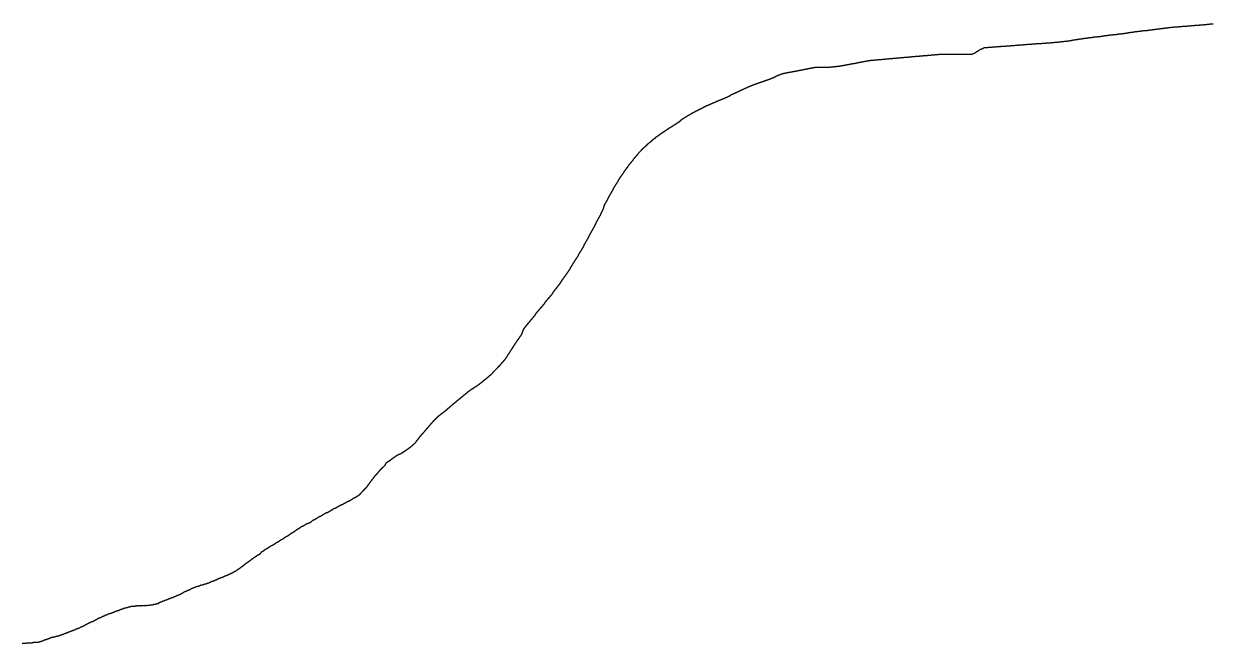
# Model space of a CAD drawing. Header units: millimetres. Extents: x 0 to 74012, y -11988 to 500.
# Drawn here: x 18522 to 27690, y -6546 to -1766 of the extents above; entities that cross this region are included whole.
import ezdxf

# ---------------------------------------------------------------- set-up
doc = ezdxf.new("R2010")
doc.units = ezdxf.units.MM
doc.layers.add('Clone', color=7, linetype='CONTINUOUS')

msp = doc.modelspace()

# ---------------------------------------------------------------- linework, layer by layer
at = {"layer": 'Clone'}
for points in [[(27041.5, -1834.57), (27053.3, -1832.13)], [(27053.3, -1832.13), (27065, -1831.49)], [(27065, -1831.49), (27076.7, -1829.03)], [(27076.7, -1829.03), (27088.5, -1826.57)], [(27088.5, -1826.57), (27100.2, -1826.41)], [(27100.2, -1826.41), (27112, -1823.86)], [(27112, -1823.86), (27123.7, -1823.44)], [(27123.7, -1823.44), (27135.4, -1821.43)], [(27135.4, -1821.43), (27147.2, -1819.42)], [(27147.2, -1819.42), (27158.9, -1819.27)], [(27158.9, -1819.27), (27170.7, -1817.26)], [(27170.7, -1817.26), (27182.4, -1817.11)], [(27182.4, -1817.11), (27194.1, -1815.09)], [(27194.1, -1815.09), (27205.9, -1812.86)], [(27205.9, -1812.86), (27217.6, -1812.22)], [(27217.6, -1812.22), (27229, -1809.99)], [(27229, -1809.99), (27240.3, -1809.21)], [(27240.3, -1809.21), (27251.6, -1807.04)], [(27251.6, -1807.04), (27263, -1806.3)], [(27263, -1806.3), (27274.3, -1804.24)], [(27274.3, -1804.24), (27285.7, -1803.69)], [(27285.7, -1803.69), (27297, -1801.55)], [(27297, -1801.55), (27308.4, -1800.91)], [(27308.4, -1800.91), (27319.7, -1798.69)], [(27319.7, -1798.69), (27331.1, -1797.89)], [(27331.1, -1797.89), (27342.4, -1795.75)], [(27342.4, -1795.75), (27353.8, -1795.18)], [(27353.8, -1795.18), (27365.1, -1792.7)], [(27365.1, -1792.7), (27376.5, -1792.62)], [(27376.5, -1792.62), (27387.8, -1790.91)], [(27387.8, -1790.91), (27399.2, -1790.83)], [(27399.2, -1790.83), (27410.5, -1789.11)], [(27410.5, -1789.11), (27421.9, -1789.03)], [(27421.9, -1789.03), (27433.2, -1787.32)], [(27433.2, -1787.32), (27444.5, -1787.24)], [(27444.5, -1787.24), (27455.9, -1785.52)], [(27455.9, -1785.52), (27467.2, -1785.44)], [(27467.2, -1785.44), (27478.6, -1783.73)], [(27478.6, -1783.73), (27489.9, -1783.62)], [(27489.9, -1783.62), (27501.3, -1781.6)], [(27501.3, -1781.6), (27512.6, -1781.79)], [(27512.6, -1781.79), (27524, -1780.13)], [(27524, -1780.13), (27535.3, -1780.04)], [(27535.3, -1780.04), (27546.7, -1778.19)], [(27546.7, -1778.19), (27558, -1778.15)], [(27558, -1778.15), (27569, -1776.38)], [(27569, -1776.38), (27580, -1776.13)], [(27580, -1776.13), (27591, -1774.15)], [(27591, -1774.15), (27601.9, -1773.99)], [(27601.9, -1773.99), (27612.9, -1773.77)], [(27612.9, -1773.77), (27623.9, -1771.91)], [(27623.9, -1771.91), (27634.9, -1771.74)], [(27634.9, -1771.74), (27645.9, -1769.78)], [(27645.9, -1769.78), (27656.8, -1769.36)], [(27656.8, -1769.36), (27667.8, -1767.28)], [(27667.8, -1767.28), (27678.8, -1766.86)], [(27678.8, -1766.86), (27689.8, -1766.27)], [(26248.7, -1925.4), (26261.8, -1924.34)], [(26261.8, -1924.34), (26274.9, -1923.28)], [(26274.9, -1923.28), (26288, -1922.75)], [(26288, -1922.75), (26301.1, -1921.51)], [(26301.1, -1921.51), (26314.2, -1920.4)], [(26314.2, -1920.4), (26327.3, -1919.4)], [(26327.3, -1919.4), (26340.4, -1918.41)], [(26340.4, -1918.41), (26353.5, -1918.4)], [(26353.5, -1918.4), (26366.6, -1917.41)], [(26366.6, -1917.41), (26379.7, -1916.42)], [(26379.7, -1916.42), (26392.8, -1915.42)], [(26392.8, -1915.42), (26405.9, -1914.43)], [(26405.9, -1914.43), (26418.9, -1914.42)], [(26418.9, -1914.42), (26432, -1913.21)], [(26432, -1913.21), (26445.1, -1911.75)], [(26445.1, -1911.75), (26458.2, -1910.25)], [(26458.2, -1910.25), (26471.3, -1908.73)], [(26471.3, -1908.73), (26484.4, -1908.12)], [(26484.4, -1908.12), (26497.5, -1906.6)], [(26497.5, -1906.6), (26510.6, -1905.07)], [(26510.6, -1905.07), (26523.7, -1903.51)], [(26523.7, -1903.51), (26536.8, -1901.95)], [(26536.8, -1901.95), (26548.9, -1901.35)], [(26548.9, -1901.35), (26561.1, -1900)], [(26561.1, -1900), (26573.3, -1897.56)], [(26573.3, -1897.56), (26585.4, -1896.72)], [(26585.4, -1896.72), (26597.6, -1894.11)], [(26597.6, -1894.11), (26609.7, -1891.52)], [(26609.7, -1891.52), (26621.9, -1889.08)], [(26621.9, -1889.08), (26634, -1888.59)], [(26634, -1888.59), (26646.2, -1886.22)], [(26646.2, -1886.22), (26658.4, -1883.67)], [(26658.4, -1883.67), (26670.5, -1882.94)], [(26670.5, -1882.94), (26682.7, -1880.52)], [(26682.7, -1880.52), (26694.8, -1878.12)], [(26694.8, -1878.12), (26707, -1877.72)], [(26707, -1877.72), (26719.1, -1875.4)], [(26719.1, -1875.4), (26731.3, -1873.09)], [(26731.3, -1873.09), (26743.5, -1873)], [(26743.5, -1873), (26755.6, -1871.17)], [(26755.6, -1871.17), (26767.8, -1868.27)], [(26767.8, -1868.27), (26779.9, -1868.2)], [(26779.9, -1868.2), (26792.1, -1866.26)], [(26792.1, -1866.26), (26804.2, -1864.31)], [(26804.2, -1864.31), (26816.4, -1864.27)], [(26816.4, -1864.27), (26828.6, -1862.32)], [(26828.6, -1862.32), (26840.7, -1860.25)], [(26840.7, -1860.25), (26852.9, -1858.06)], [(26852.9, -1858.06), (26865, -1857.57)], [(26865, -1857.57), (26877.2, -1855.34)], [(26877.2, -1855.34), (26888.9, -1853.03)], [(26888.9, -1853.03), (26900.7, -1852.58)], [(26900.7, -1852.58), (26912.4, -1850.5)], [(26912.4, -1850.5), (26924.1, -1850.15)], [(26924.1, -1850.15), (26935.9, -1848.17)], [(26935.9, -1848.17), (26947.6, -1847.59)], [(26947.6, -1847.59), (26959.4, -1845.4)], [(26959.4, -1845.4), (26971.1, -1843.22)], [(26971.1, -1843.22), (26982.8, -1842.92)], [(26982.8, -1842.92), (26994.6, -1840.67)], [(26994.6, -1840.67), (27006.3, -1840.26)], [(27006.3, -1840.26), (27018.1, -1837.69)], [(27018.1, -1837.69), (27029.8, -1835.16)], [(27029.8, -1835.16), (27041.5, -1834.57)], [(25397.7, -2017.08), (25410.8, -2016.45)], [(25410.8, -2016.45), (25423.9, -2015.22)], [(25423.9, -2015.22), (25437, -2014)], [(25437, -2014), (25450.1, -2012.78)], [(25450.1, -2012.78), (25463.2, -2011.55)], [(25463.2, -2011.55), (25476.3, -2010.33)], [(25476.3, -2010.33), (25489.4, -2009.72)], [(25489.4, -2009.72), (25502.4, -2008.5)], [(25502.4, -2008.5), (25515.5, -2007.27)], [(25515.5, -2007.27), (25529.7, -2006.05)], [(25529.7, -2006.05), (25543.9, -2004.83)], [(25543.9, -2004.83), (25558.1, -2003.6)], [(25558.1, -2003.6), (25572.3, -2002.38)], [(25572.3, -2002.38), (25586.5, -2001.16)], [(25586.5, -2001.16), (25600.6, -2000)], [(25600.6, -2000), (25614.8, -2000)], [(25614.8, -2000), (25629, -2000)], [(25629, -2000), (25643.2, -2000)], [(25643.2, -2000), (25657.4, -2000)], [(25657.4, -2000), (25671.6, -2000)], [(25671.6, -2000), (25685.7, -2000)], [(25685.7, -2000), (25699.9, -2000)], [(25699.9, -2000), (25714.1, -2000)], [(25714.1, -2000), (25728.3, -2000)], [(25728.3, -2000), (25742.5, -2000)], [(25742.5, -2000), (25756.7, -2000)], [(25756.7, -2000), (25770.8, -2000)], [(25770.8, -2000), (25785, -2000)], [(25785, -2000), (25799.2, -2000)], [(25799.2, -2000), (25813.4, -2000)], [(25813.4, -2000), (25827.6, -2000)], [(25827.6, -2000), (25841.8, -1996.4)], [(25841.8, -1996.4), (25856, -1988.3)], [(25856, -1988.3), (25869.6, -1979.67)], [(25869.6, -1979.67), (25883.2, -1971.25)], [(25883.2, -1971.25), (25896.8, -1962)], [(25896.8, -1962), (25910.4, -1957.98)], [(25910.4, -1957.98), (25924, -1950)], [(25924, -1950), (25937.7, -1949.43)], [(25937.7, -1949.43), (25951.3, -1948.36)], [(25951.3, -1948.36), (25964.9, -1947.29)], [(25964.9, -1947.29), (25978.5, -1946.22)], [(25978.5, -1946.22), (25992.1, -1945.15)], [(25992.1, -1945.15), (26005.7, -1944.08)], [(26005.7, -1944.08), (26019.4, -1943.01)], [(26019.4, -1943.01), (26033, -1941.95)], [(26033, -1941.95), (26046.6, -1940.88)], [(26046.6, -1940.88), (26060.2, -1939.81)], [(26060.2, -1939.81), (26073.8, -1939.51)], [(26073.8, -1939.51), (26087.4, -1938.44)], [(26087.4, -1938.44), (26101, -1937.37)], [(26101, -1937.37), (26114.7, -1936.3)], [(26114.7, -1936.3), (26128.3, -1935.23)], [(26128.3, -1935.23), (26141.9, -1934.16)], [(26141.9, -1934.16), (26155.5, -1933.05)], [(26155.5, -1933.05), (26169.1, -1931.92)], [(26169.1, -1931.92), (26182.7, -1930.74)], [(26182.7, -1930.74), (26196.4, -1929.53)], [(26196.4, -1929.53), (26209.5, -1929.01)], [(26209.5, -1929.01), (26222.6, -1927.81)], [(26222.6, -1927.81), (26235.6, -1926.6)], [(26235.6, -1926.6), (26248.7, -1925.4)], [(24579.4, -2109.38), (24591.6, -2107.55)], [(24591.6, -2107.55), (24603.7, -2104.85)], [(24603.7, -2104.85), (24615.9, -2103.02)], [(24615.9, -2103.02), (24628, -2100.31)], [(24628, -2100.31), (24640.2, -2100)], [(24640.2, -2100), (24652.3, -2100)], [(24652.3, -2100), (24664.5, -2100)], [(24664.5, -2100), (24676.7, -2100)], [(24676.7, -2100), (24688.8, -2100)], [(24688.8, -2100), (24701, -2100)], [(24701, -2100), (24713.1, -2100)], [(24713.1, -2100), (24725.3, -2100)], [(24725.3, -2100), (24737.5, -2100)], [(24737.5, -2100), (24749.6, -2098.8)], [(24749.6, -2098.8), (24761.8, -2097.17)], [(24761.8, -2097.17), (24773.9, -2095.98)], [(24773.9, -2095.98), (24786.1, -2094.78)], [(24786.1, -2094.78), (24798.2, -2093.15)], [(24798.2, -2093.15), (24810.4, -2091.96)], [(24810.4, -2091.96), (24822.6, -2089.91)], [(24822.6, -2089.91), (24834.7, -2088.41)], [(24834.7, -2088.41), (24847.3, -2085.47)], [(24847.3, -2085.47), (24859.9, -2082.74)], [(24859.9, -2082.74), (24872.5, -2081.16)], [(24872.5, -2081.16), (24885.1, -2078.46)], [(24885.1, -2078.46), (24897.8, -2075.86)], [(24897.8, -2075.86), (24910.4, -2073.64)], [(24910.4, -2073.64), (24923, -2071.73)], [(24923, -2071.73), (24935.6, -2069.46)], [(24935.6, -2069.46), (24948.2, -2066.69)], [(24948.2, -2066.69), (24960.8, -2063.9)], [(24960.8, -2063.9), (24973.4, -2062.25)], [(24973.4, -2062.25), (24986, -2059.46)], [(24986, -2059.46), (24998.6, -2056.64)], [(24998.6, -2056.64), (25011.2, -2053.89)], [(25011.2, -2053.89), (25023.8, -2052.18)], [(25023.8, -2052.18), (25036.4, -2049.75)], [(25036.4, -2049.75), (25049, -2048.45)], [(25049, -2048.45), (25061.7, -2047.15)], [(25061.7, -2047.15), (25074.3, -2046.45)], [(25074.3, -2046.45), (25086.9, -2045.18)], [(25086.9, -2045.18), (25099.5, -2043.91)], [(25099.5, -2043.91), (25112.1, -2042.64)], [(25112.1, -2042.64), (25124.7, -2041.88)], [(25124.7, -2041.88), (25137.3, -2040.61)], [(25137.3, -2040.61), (25149.9, -2039.34)], [(25149.9, -2039.34), (25162.5, -2038.07)], [(25162.5, -2038.07), (25175.1, -2037.31)], [(25175.1, -2037.31), (25188.2, -2036.03)], [(25188.2, -2036.03), (25201.3, -2034.75)], [(25201.3, -2034.75), (25214.4, -2033.48)], [(25214.4, -2033.48), (25227.5, -2032.2)], [(25227.5, -2032.2), (25240.6, -2031.44)], [(25240.6, -2031.44), (25253.7, -2030.18)], [(25253.7, -2030.18), (25266.8, -2028.91)], [(25266.8, -2028.91), (25279.9, -2027.66)], [(25279.9, -2027.66), (25293, -2026.41)], [(25293, -2026.41), (25306.1, -2025.17)], [(25306.1, -2025.17), (25319.1, -2023.93)], [(25319.1, -2023.93), (25332.2, -2023.29)], [(25332.2, -2023.29), (25345.3, -2022.04)], [(25345.3, -2022.04), (25358.4, -2020.8)], [(25358.4, -2020.8), (25371.5, -2019.56)], [(25371.5, -2019.56), (25384.6, -2018.32)], [(25384.6, -2018.32), (25397.7, -2017.08)], [(24247.8, -2201.06), (24259.5, -2196.47)], [(24259.5, -2196.47), (24271.3, -2192.58)], [(24271.3, -2192.58), (24283, -2187.76)], [(24283, -2187.76), (24294.7, -2182.9)], [(24294.7, -2182.9), (24306.5, -2178.93)], [(24306.5, -2178.93), (24318.2, -2170.2)], [(24318.2, -2170.2), (24330, -2166.22)], [(24330, -2166.22), (24341.7, -2161.23)], [(24341.7, -2161.23), (24353.4, -2157.4)], [(24353.4, -2157.4), (24365.2, -2151.89)], [(24365.2, -2151.89), (24376.9, -2149.08)], [(24376.9, -2149.08), (24388.7, -2146.49)], [(24388.7, -2146.49), (24400.4, -2143.9)], [(24400.4, -2143.9), (24412.1, -2142.09)], [(24412.1, -2142.09), (24423.9, -2139.56)], [(24423.9, -2139.56), (24435.6, -2137.74)], [(24435.6, -2137.74), (24447.3, -2135.25)], [(24447.3, -2135.25), (24459.1, -2133.42)], [(24459.1, -2133.42), (24470.8, -2131.02)], [(24470.8, -2131.02), (24482.6, -2129.19)], [(24482.6, -2129.19), (24494.3, -2126.54)], [(24494.3, -2126.54), (24506.5, -2123.84)], [(24506.5, -2123.84), (24518.6, -2122.01)], [(24518.6, -2122.01), (24530.8, -2119.31)], [(24530.8, -2119.31), (24542.9, -2116.61)], [(24542.9, -2116.61), (24555.1, -2114.78)], [(24555.1, -2114.78), (24567.2, -2112.08)], [(24567.2, -2112.08), (24579.4, -2109.38)], [(24017.7, -2294.49), (24029.1, -2288.36)], [(24029.1, -2288.36), (24040.4, -2283.75)], [(24040.4, -2283.75), (24051.8, -2277.57)], [(24051.8, -2277.57), (24063.1, -2272.98)], [(24063.1, -2272.98), (24074.5, -2266.93)], [(24074.5, -2266.93), (24085.8, -2262.29)], [(24085.8, -2262.29), (24097.2, -2257.64)], [(24097.2, -2257.64), (24108.5, -2251.67)], [(24108.5, -2251.67), (24119.8, -2247.42)], [(24119.8, -2247.42), (24131.2, -2242.25)], [(24131.2, -2242.25), (24142.5, -2238.22)], [(24142.5, -2238.22), (24153.9, -2233.9)], [(24153.9, -2233.9), (24165.6, -2230.06)], [(24165.6, -2230.06), (24177.4, -2225.18)], [(24177.4, -2225.18), (24189.1, -2221.35)], [(24189.1, -2221.35), (24200.8, -2217.19)], [(24200.8, -2217.19), (24212.6, -2213.01)], [(24212.6, -2213.01), (24224.3, -2209.27)], [(24224.3, -2209.27), (24236.1, -2204.8)], [(24236.1, -2204.8), (24247.8, -2201.06)], [(23813.5, -2385.69), (23824.8, -2381.33)], [(23824.8, -2381.33), (23836.2, -2376.03)], [(23836.2, -2376.03), (23847.5, -2371.65)], [(23847.5, -2371.65), (23858.9, -2366.34)], [(23858.9, -2366.34), (23870.2, -2361.99)], [(23870.2, -2361.99), (23881.6, -2356.65)], [(23881.6, -2356.65), (23892.9, -2352.33)], [(23892.9, -2352.33), (23904.2, -2347.98)], [(23904.2, -2347.98), (23915.6, -2342.66)], [(23915.6, -2342.66), (23926.9, -2338.33)], [(23926.9, -2338.33), (23938.3, -2332.98)], [(23938.3, -2332.98), (23949.6, -2328.6)], [(23949.6, -2328.6), (23961, -2323.31)], [(23961, -2323.31), (23972.3, -2314.56)], [(23972.3, -2314.56), (23983.7, -2309.17)], [(23983.7, -2309.17), (23995, -2304.87)], [(23995, -2304.87), (24006.4, -2299.11)], [(24006.4, -2299.11), (24017.7, -2294.49)], [(23637.8, -2475.77), (23648.8, -2470.04)], [(23648.8, -2470.04), (23659.7, -2464.31)], [(23659.7, -2464.31), (23670.7, -2456.45)], [(23670.7, -2456.45), (23681.7, -2450.71)], [(23681.7, -2450.71), (23692.7, -2445.71)], [(23692.7, -2445.71), (23703.7, -2439.12)], [(23703.7, -2439.12), (23714.6, -2434.19)], [(23714.6, -2434.19), (23725.6, -2427.65)], [(23725.6, -2427.65), (23736.6, -2422.73)], [(23736.6, -2422.73), (23747.6, -2417.81)], [(23747.6, -2417.81), (23758.6, -2411.27)], [(23758.6, -2411.27), (23769.5, -2406.34)], [(23769.5, -2406.34), (23780.5, -2399.83)], [(23780.5, -2399.83), (23791.5, -2395.55)], [(23791.5, -2395.55), (23802.5, -2391.27)], [(23802.5, -2391.27), (23813.5, -2385.69)], [(23495, -2571.54), (23506, -2565.2)], [(23506, -2565.2), (23517, -2558.86)], [(23517, -2558.86), (23528, -2550.69)], [(23528, -2550.69), (23538.9, -2544.35)], [(23538.9, -2544.35), (23549.9, -2538.09)], [(23549.9, -2538.09), (23560.9, -2529.83)], [(23560.9, -2529.83), (23571.9, -2523.65)], [(23571.9, -2523.65), (23582.9, -2515.31)], [(23582.9, -2515.31), (23593.9, -2503.13)], [(23593.9, -2503.13), (23604.8, -2497.21)], [(23604.8, -2497.21), (23615.8, -2489.35)], [(23615.8, -2489.35), (23626.8, -2483.63)], [(23626.8, -2483.63), (23637.8, -2475.77)], [(23366.7, -2663.31), (23377.3, -2655.2)], [(23377.3, -2655.2), (23388, -2647.57)], [(23388, -2647.57), (23398.6, -2638.14)], [(23398.6, -2638.14), (23409.2, -2631.05)], [(23409.2, -2631.05), (23419.9, -2624.14)], [(23419.9, -2624.14), (23430.5, -2614.81)], [(23430.5, -2614.81), (23441.1, -2607.68)], [(23441.1, -2607.68), (23451.8, -2600.65)], [(23451.8, -2600.65), (23462.4, -2594.26)], [(23462.4, -2594.26), (23473.1, -2586.02)], [(23473.1, -2586.02), (23484, -2579.68)], [(23484, -2579.68), (23495, -2571.54)], [(23270.9, -2753.26), (23281.6, -2743.15)], [(23281.6, -2743.15), (23292.2, -2730.4)], [(23292.2, -2730.4), (23302.9, -2720.81)], [(23302.9, -2720.81), (23313.5, -2711.5)], [(23313.5, -2711.5), (23324.1, -2702.19)], [(23324.1, -2702.19), (23334.8, -2690.72)], [(23334.8, -2690.72), (23345.4, -2682.61)], [(23345.4, -2682.61), (23356, -2674.55)], [(23356, -2674.55), (23366.7, -2663.31)], [(23196.5, -2843.83), (23207.1, -2831.46)], [(23207.1, -2831.46), (23217.7, -2819.12)], [(23217.7, -2819.12), (23228.4, -2802.49)], [(23228.4, -2802.49), (23239, -2790.96)], [(23239, -2790.96), (23249.7, -2779.64)], [(23249.7, -2779.64), (23260.3, -2764.58)], [(23260.3, -2764.58), (23270.9, -2753.26)], [(23122.3, -2948.43), (23132.6, -2933.66)], [(23132.6, -2933.66), (23143.3, -2919.14)], [(23143.3, -2919.14), (23153.9, -2900.28)], [(23153.9, -2900.28), (23164.6, -2887.14)], [(23164.6, -2887.14), (23175.2, -2874.02)], [(23175.2, -2874.02), (23185.8, -2856.57)], [(23185.8, -2856.57), (23196.5, -2843.83)], [(23070.8, -3032.07), (23081.1, -3015.32)], [(23081.1, -3015.32), (23091.4, -2998.73)], [(23091.4, -2998.73), (23101.7, -2983.3)], [(23101.7, -2983.3), (23112, -2963.8)], [(23112, -2963.8), (23122.3, -2948.43)], [(23019.2, -3127.48), (23029.5, -3105.41)], [(23029.5, -3105.41), (23039.8, -3087.88)], [(23039.8, -3087.88), (23050.1, -3070.34)], [(23050.1, -3070.34), (23060.4, -3052.73)], [(23060.4, -3052.73), (23070.8, -3032.07)], [(22977.9, -3217.72), (22988.2, -3199.23)], [(22988.2, -3199.23), (22998.5, -3163.19)], [(22998.5, -3163.19), (23008.9, -3145.24)], [(23008.9, -3145.24), (23019.2, -3127.48)], [(22926.3, -3319.94), (22936.7, -3296.78)], [(22936.7, -3296.78), (22947, -3278.15)], [(22947, -3278.15), (22957.3, -3259.57)], [(22957.3, -3259.57), (22967.6, -3241.03)], [(22967.6, -3241.03), (22977.9, -3217.72)], [(22885.1, -3392.75), (22895.4, -3374.68)], [(22895.4, -3374.68), (22905.7, -3356.62)], [(22905.7, -3356.62), (22916, -3338.37)], [(22916, -3338.37), (22926.3, -3319.94)], [(22833.5, -3491.01), (22843.8, -3468.66)], [(22843.8, -3468.66), (22854.1, -3450.71)], [(22854.1, -3450.71), (22864.4, -3432.82)], [(22864.4, -3432.82), (22874.8, -3414.93)], [(22874.8, -3414.93), (22885.1, -3392.75)], [(22781.9, -3576.98), (22792.2, -3561.2)], [(22792.2, -3561.2), (22802.5, -3540.68)], [(22802.5, -3540.68), (22812.9, -3524.4)], [(22812.9, -3524.4), (22823.2, -3508.12)], [(22823.2, -3508.12), (22833.5, -3491.01)], [(22720, -3676.4), (22730.3, -3661.66)], [(22730.3, -3661.66), (22740.7, -3641.65)], [(22740.7, -3641.65), (22751, -3625.49)], [(22751, -3625.49), (22761.3, -3609.03)], [(22761.3, -3609.03), (22771.6, -3592.83)], [(22771.6, -3592.83), (22781.9, -3576.98)], [(22658.1, -3766.69), (22668.4, -3748.51)], [(22668.4, -3748.51), (22678.8, -3734.27)], [(22678.8, -3734.27), (22689.1, -3720.02)], [(22689.1, -3720.02), (22699.4, -3705.77)], [(22699.4, -3705.77), (22709.7, -3691.14)], [(22709.7, -3691.14), (22720, -3676.4)], [(22585.9, -3862.23), (22596.2, -3850.32)], [(22596.2, -3850.32), (22606.6, -3832.26)], [(22606.6, -3832.26), (22616.9, -3819.31)], [(22616.9, -3819.31), (22627.2, -3806.31)], [(22627.2, -3806.31), (22637.5, -3793.24)], [(22637.5, -3793.24), (22647.8, -3780.07)], [(22647.8, -3780.07), (22658.1, -3766.69)], [(22513.7, -3949.56), (22524, -3938.05)], [(22524, -3938.05), (22534.3, -3926.54)], [(22534.3, -3926.54), (22544.7, -3909.44)], [(22544.7, -3909.44), (22555, -3897.77)], [(22555, -3897.77), (22565.3, -3885.92)], [(22565.3, -3885.92), (22575.6, -3874.08)], [(22575.6, -3874.08), (22585.9, -3862.23)], [(22441.5, -4040.02), (22451.8, -4027.98)], [(22451.8, -4027.98), (22462.1, -4016)], [(22462.1, -4016), (22472.5, -3997.37)], [(22472.5, -3997.37), (22482.8, -3985.86)], [(22482.8, -3985.86), (22493.1, -3973.95)], [(22493.1, -3973.95), (22503.4, -3961.81)], [(22503.4, -3961.81), (22513.7, -3949.56)], [(22369.3, -4136.3), (22379.6, -4116.05)], [(22379.6, -4116.05), (22389.9, -4102.21)], [(22389.9, -4102.21), (22400.2, -4089.24)], [(22400.2, -4089.24), (22410.6, -4076.72)], [(22410.6, -4076.72), (22420.9, -4064.46)], [(22420.9, -4064.46), (22431.2, -4052.17)], [(22431.2, -4052.17), (22441.5, -4040.02)], [(22317.7, -4223.5), (22328, -4208.07)], [(22328, -4208.07), (22338.3, -4193.06)], [(22338.3, -4193.06), (22348.7, -4178.54)], [(22348.7, -4178.54), (22359, -4164.37)], [(22359, -4164.37), (22369.3, -4136.3)], [(22255.8, -4318.27), (22266.1, -4303.8)], [(22266.1, -4303.8), (22276.5, -4287.79)], [(22276.5, -4287.79), (22286.8, -4271.54)], [(22286.8, -4271.54), (22297.1, -4255.57)], [(22297.1, -4255.57), (22307.4, -4239.41)], [(22307.4, -4239.41), (22317.7, -4223.5)], [(22183.6, -4409.71), (22193.9, -4398.88)], [(22193.9, -4398.88), (22204.2, -4386.93)], [(22204.2, -4386.93), (22214.6, -4374.98)], [(22214.6, -4374.98), (22224.9, -4363.03)], [(22224.9, -4363.03), (22235.2, -4351.1)], [(22235.2, -4351.1), (22245.5, -4336.86)], [(22245.5, -4336.86), (22255.8, -4318.27)], [(22091.4, -4499.35), (22101.4, -4491.13)], [(22101.4, -4491.13), (22111.4, -4482.4)], [(22111.4, -4482.4), (22121.7, -4473.8)], [(22121.7, -4473.8), (22132, -4465.27)], [(22132, -4465.27), (22142.4, -4451.58)], [(22142.4, -4451.58), (22152.7, -4441.26)], [(22152.7, -4441.26), (22163, -4430.74)], [(22163, -4430.74), (22173.3, -4420.23)], [(22173.3, -4420.23), (22183.6, -4409.71)], [(21971.2, -4586.96), (21981.2, -4580.57)], [(21981.2, -4580.57), (21991.3, -4574.12)], [(21991.3, -4574.12), (22001.3, -4567.67)], [(22001.3, -4567.67), (22011.3, -4561.19)], [(22011.3, -4561.19), (22021.3, -4554.41)], [(22021.3, -4554.41), (22031.3, -4547.35)], [(22031.3, -4547.35), (22041.3, -4539.73)], [(22041.3, -4539.73), (22051.3, -4531.82)], [(22051.3, -4531.82), (22061.3, -4523.83)], [(22061.3, -4523.83), (22071.4, -4515.62)], [(22071.4, -4515.62), (22081.4, -4507.48)], [(22081.4, -4507.48), (22091.4, -4499.35)], [(21851.1, -4684.05), (21861.1, -4675.66)], [(21861.1, -4675.66), (21871.1, -4667.63)], [(21871.1, -4667.63), (21881.1, -4659.3)], [(21881.1, -4659.3), (21891.1, -4650.82)], [(21891.1, -4650.82), (21901.2, -4642.75)], [(21901.2, -4642.75), (21911.2, -4634.58)], [(21911.2, -4634.58), (21921.2, -4626.36)], [(21921.2, -4626.36), (21931.2, -4618.29)], [(21931.2, -4618.29), (21941.2, -4609.92)], [(21941.2, -4609.92), (21951.2, -4601.34)], [(21951.2, -4601.34), (21961.2, -4593.91)], [(21961.2, -4593.91), (21971.2, -4586.96)], [(21751, -4767.78), (21761, -4760.23)], [(21761, -4760.23), (21771, -4752.6)], [(21771, -4752.6), (21781, -4744.36)], [(21781, -4744.36), (21791, -4735.54)], [(21791, -4735.54), (21801, -4726.71)], [(21801, -4726.71), (21811, -4718.09)], [(21811, -4718.09), (21821.1, -4709.22)], [(21821.1, -4709.22), (21831.1, -4700.21)], [(21831.1, -4700.21), (21841.1, -4692.11)], [(21841.1, -4692.11), (21851.1, -4684.05)], [(21650.8, -4865.14), (21660.9, -4853.45)], [(21660.9, -4853.45), (21670.9, -4842.04)], [(21670.9, -4842.04), (21680.9, -4830.74)], [(21680.9, -4830.74), (21690.9, -4820.3)], [(21690.9, -4820.3), (21700.9, -4809.94)], [(21700.9, -4809.94), (21710.9, -4799.65)], [(21710.9, -4799.65), (21720.9, -4791.27)], [(21720.9, -4791.27), (21730.9, -4783.22)], [(21730.9, -4783.22), (21741, -4775.37)], [(21741, -4775.37), (21751, -4767.78)], [(21570.7, -4958.94), (21580.8, -4946.15)], [(21580.8, -4946.15), (21590.8, -4933.65)], [(21590.8, -4933.65), (21600.8, -4923.76)], [(21600.8, -4923.76), (21610.8, -4911.68)], [(21610.8, -4911.68), (21620.8, -4899.63)], [(21620.8, -4899.63), (21630.8, -4888.28)], [(21630.8, -4888.28), (21640.8, -4876.83)], [(21640.8, -4876.83), (21650.8, -4865.14)], [(21480.6, -5047.71), (21490.7, -5040.19)], [(21490.7, -5040.19), (21500.7, -5032.68)], [(21500.7, -5032.68), (21510.7, -5024.84)], [(21510.7, -5024.84), (21520.7, -5016.24)], [(21520.7, -5016.24), (21530.7, -5007.5)], [(21530.7, -5007.5), (21540.7, -4997.8)], [(21540.7, -4997.8), (21550.7, -4984.84)], [(21550.7, -4984.84), (21560.7, -4971.89)], [(21560.7, -4971.89), (21570.7, -4958.94)], [(21337.7, -5140.01), (21348.1, -5132.18)], [(21348.1, -5132.18), (21358.4, -5124.27)], [(21358.4, -5124.27), (21368.7, -5116.27)], [(21368.7, -5116.27), (21379, -5108.98)], [(21379, -5108.98), (21389.3, -5101.82)], [(21389.3, -5101.82), (21399.6, -5095.22)], [(21399.6, -5095.22), (21409.9, -5088.86)], [(21409.9, -5088.86), (21420.3, -5086.75)], [(21420.3, -5086.75), (21430.6, -5080.41)], [(21430.6, -5080.41), (21440.6, -5074.08)], [(21440.6, -5074.08), (21450.6, -5067.59)], [(21450.6, -5067.59), (21460.6, -5061.04)], [(21460.6, -5061.04), (21470.6, -5054.49)], [(21470.6, -5054.49), (21480.6, -5047.71)], [(21255.2, -5226.57), (21265.5, -5214.19)], [(21265.5, -5214.19), (21275.8, -5201.86)], [(21275.8, -5201.86), (21286.2, -5191.8)], [(21286.2, -5191.8), (21296.5, -5182.12)], [(21296.5, -5182.12), (21306.8, -5172.45)], [(21306.8, -5172.45), (21317.1, -5153.2)], [(21317.1, -5153.2), (21327.4, -5144.6)], [(21327.4, -5144.6), (21337.7, -5140.01)], [(21172.7, -5330.82), (21183, -5316.6)], [(21183, -5316.6), (21193.3, -5302.36)], [(21193.3, -5302.36), (21203.6, -5288.67)], [(21203.6, -5288.67), (21214, -5275.14)], [(21214, -5275.14), (21224.3, -5261.69)], [(21224.3, -5261.69), (21234.6, -5248.35)], [(21234.6, -5248.35), (21244.9, -5238.96)], [(21244.9, -5238.96), (21255.2, -5226.57)], [(21090.2, -5411.95), (21100.5, -5405.33)], [(21100.5, -5405.33), (21110.8, -5397.92)], [(21110.8, -5397.92), (21121.1, -5386.91)], [(21121.1, -5386.91), (21131.4, -5375.9)], [(21131.4, -5375.9), (21141.7, -5364.89)], [(21141.7, -5364.89), (21152.1, -5353.84)], [(21152.1, -5353.84), (21162.4, -5344.74)], [(21162.4, -5344.74), (21172.7, -5330.82)], [(20925.1, -5502.1), (20935.4, -5495.94)], [(20935.4, -5495.94), (20945.7, -5489.79)], [(20945.7, -5489.79), (20956.1, -5483.83)], [(20956.1, -5483.83), (20966.4, -5477.79)], [(20966.4, -5477.79), (20976.7, -5474.7)], [(20976.7, -5474.7), (20987, -5469.07)], [(20987, -5469.07), (20997.3, -5463.37)], [(20997.3, -5463.37), (21007.6, -5457.66)], [(21007.6, -5457.66), (21018, -5451.81)], [(21018, -5451.81), (21028.3, -5448.71)], [(21028.3, -5448.71), (21038.6, -5442.3)], [(21038.6, -5442.3), (21048.9, -5436.06)], [(21048.9, -5436.06), (21059.2, -5429.64)], [(21059.2, -5429.64), (21069.5, -5423.02)], [(21069.5, -5423.02), (21079.9, -5418.56)], [(21079.9, -5418.56), (21090.2, -5411.95)], [(20760.1, -5593.09), (20770.4, -5586.6)], [(20770.4, -5586.6), (20780.7, -5580.11)], [(20780.7, -5580.11), (20791, -5573.49)], [(20791, -5573.49), (20801.3, -5566.78)], [(20801.3, -5566.78), (20811.6, -5563.8)], [(20811.6, -5563.8), (20822, -5557.23)], [(20822, -5557.23), (20832.3, -5550.72)], [(20832.3, -5550.72), (20842.6, -5544.58)], [(20842.6, -5544.58), (20852.9, -5538.47)], [(20852.9, -5538.47), (20863.2, -5536.18)], [(20863.2, -5536.18), (20873.5, -5530.13)], [(20873.5, -5530.13), (20883.9, -5523.96)], [(20883.9, -5523.96), (20894.2, -5517.65)], [(20894.2, -5517.65), (20904.5, -5511.35)], [(20904.5, -5511.35), (20914.8, -5505.04)], [(20914.8, -5505.04), (20925.1, -5502.1)], [(20600.8, -5687.81), (20611.5, -5679.99)], [(20611.5, -5679.99), (20622.1, -5672.17)], [(20622.1, -5672.17), (20632.7, -5664.38)], [(20632.7, -5664.38), (20643.4, -5659.68)], [(20643.4, -5659.68), (20654, -5651.66)], [(20654, -5651.66), (20664.6, -5643.67)], [(20664.6, -5643.67), (20675.3, -5640.31)], [(20675.3, -5640.31), (20685.9, -5633.45)], [(20685.9, -5633.45), (20696.6, -5626.75)], [(20696.6, -5626.75), (20707.2, -5621.15)], [(20707.2, -5621.15), (20717.8, -5618.79)], [(20717.8, -5618.79), (20728.5, -5612.92)], [(20728.5, -5612.92), (20739.1, -5607.35)], [(20739.1, -5607.35), (20749.8, -5595.83)], [(20749.8, -5595.83), (20760.1, -5593.09)], [(20451.9, -5780.95), (20462.5, -5773.64)], [(20462.5, -5773.64), (20473.2, -5766.02)], [(20473.2, -5766.02), (20483.8, -5762.26)], [(20483.8, -5762.26), (20494.4, -5754.52)], [(20494.4, -5754.52), (20505.1, -5746.92)], [(20505.1, -5746.92), (20515.7, -5742.64)], [(20515.7, -5742.64), (20526.4, -5735.02)], [(20526.4, -5735.02), (20537, -5727.4)], [(20537, -5727.4), (20547.6, -5719.93)], [(20547.6, -5719.93), (20558.3, -5715.53)], [(20558.3, -5715.53), (20568.9, -5707.85)], [(20568.9, -5707.85), (20579.5, -5700.16)], [(20579.5, -5700.16), (20590.2, -5692.09)], [(20590.2, -5692.09), (20600.8, -5687.81)], [(20313.6, -5873.29), (20324.2, -5866.11)], [(20324.2, -5866.11), (20334.9, -5860.9)], [(20334.9, -5860.9), (20345.5, -5854.13)], [(20345.5, -5854.13), (20356.2, -5838.97)], [(20356.2, -5838.97), (20366.8, -5833.87)], [(20366.8, -5833.87), (20377.4, -5825.93)], [(20377.4, -5825.93), (20388.1, -5818.2)], [(20388.1, -5818.2), (20398.7, -5813.83)], [(20398.7, -5813.83), (20409.3, -5806.22)], [(20409.3, -5806.22), (20420, -5798.65)], [(20420, -5798.65), (20430.6, -5791.44)], [(20430.6, -5791.44), (20441.3, -5787.94)], [(20441.3, -5787.94), (20451.9, -5780.95)], [(20196.6, -5959.27), (20207.2, -5951.56)], [(20207.2, -5951.56), (20217.9, -5942.86)], [(20217.9, -5942.86), (20228.5, -5934.19)], [(20228.5, -5934.19), (20239.1, -5925.83)], [(20239.1, -5925.83), (20249.8, -5919.17)], [(20249.8, -5919.17), (20260.4, -5911.09)], [(20260.4, -5911.09), (20271, -5903.01)], [(20271, -5903.01), (20281.7, -5895.72)], [(20281.7, -5895.72), (20292.3, -5887.4)], [(20292.3, -5887.4), (20303, -5880.64)], [(20303, -5880.64), (20313.6, -5873.29)], [(20014, -6051.1), (20025, -6045.04)], [(20025, -6045.04), (20036, -6042.46)], [(20036, -6042.46), (20047, -6037.21)], [(20047, -6037.21), (20057.9, -6034.17)], [(20057.9, -6034.17), (20068.9, -6028.79)], [(20068.9, -6028.79), (20079.6, -6023.44)], [(20079.6, -6023.44), (20090.2, -6020.23)], [(20090.2, -6020.23), (20100.8, -6014.9)], [(20100.8, -6014.9), (20111.5, -6009.44)], [(20111.5, -6009.44), (20122.1, -6006.3)], [(20122.1, -6006.3), (20132.8, -6000.21)], [(20132.8, -6000.21), (20143.4, -5993.18)], [(20143.4, -5993.18), (20154, -5988.12)], [(20154, -5988.12), (20164.7, -5981.07)], [(20164.7, -5981.07), (20175.3, -5973.63)], [(20175.3, -5973.63), (20185.9, -5966.79)], [(20185.9, -5966.79), (20196.6, -5959.27)], [(19772.4, -6144.23), (19783.4, -6137.98)], [(19783.4, -6137.98), (19794.4, -6134.84)], [(19794.4, -6134.84), (19805.4, -6128.65)], [(19805.4, -6128.65), (19816.4, -6122.28)], [(19816.4, -6122.28), (19827.3, -6118.8)], [(19827.3, -6118.8), (19838.3, -6112.68)], [(19838.3, -6112.68), (19849.3, -6110.74)], [(19849.3, -6110.74), (19860.3, -6104.61)], [(19860.3, -6104.61), (19871.3, -6104.36)], [(19871.3, -6104.36), (19882.2, -6099.12)], [(19882.2, -6099.12), (19893.2, -6094.2)], [(19893.2, -6094.2), (19904.2, -6093.8)], [(19904.2, -6093.8), (19915.2, -6088.57)], [(19915.2, -6088.57), (19926.2, -6087.58)], [(19926.2, -6087.58), (19937.2, -6081.65)], [(19937.2, -6081.65), (19948.1, -6079.58)], [(19948.1, -6079.58), (19959.1, -6073.7)], [(19959.1, -6073.7), (19970.1, -6067.69)], [(19970.1, -6067.69), (19981.1, -6065.58)], [(19981.1, -6065.58), (19992.1, -6059.62)], [(19992.1, -6059.62), (20003, -6057.26)], [(20003, -6057.26), (20014, -6051.1)], [(19558.3, -6239.65), (19569.7, -6228.17)], [(19569.7, -6228.17), (19581, -6226.48)], [(19581, -6226.48), (19592.3, -6219.39)], [(19592.3, -6219.39), (19603.7, -6217.73)], [(19603.7, -6217.73), (19615, -6210.96)], [(19615, -6210.96), (19626.4, -6209.18)], [(19626.4, -6209.18), (19637.7, -6202.32)], [(19637.7, -6202.32), (19649.1, -6200.63)], [(19649.1, -6200.63), (19660.4, -6193.91)], [(19660.4, -6193.91), (19671.8, -6191.52)], [(19671.8, -6191.52), (19683.1, -6184.76)], [(19683.1, -6184.76), (19694.5, -6182.19)], [(19694.5, -6182.19), (19705.8, -6175.34)], [(19705.8, -6175.34), (19717.2, -6172.66)], [(19717.2, -6172.66), (19728.5, -6165.84)], [(19728.5, -6165.84), (19739.5, -6161.81)], [(19739.5, -6161.81), (19750.5, -6154.39)], [(19750.5, -6154.39), (19761.5, -6147.49)], [(19761.5, -6147.49), (19772.4, -6144.23)], [(19153.3, -6327.1), (19165.1, -6324.41)], [(19165.1, -6324.41), (19176.8, -6317.99)], [(19176.8, -6317.99), (19188.5, -6315.14)], [(19188.5, -6315.14), (19200.3, -6312.07)], [(19200.3, -6312.07), (19212, -6305.75)], [(19212, -6305.75), (19223.8, -6302.66)], [(19223.8, -6302.66), (19235.5, -6296.08)], [(19235.5, -6296.08), (19247.2, -6292.87)], [(19247.2, -6292.87), (19259, -6289.89)], [(19259, -6289.89), (19270.7, -6283.09)], [(19270.7, -6283.09), (19282.5, -6280.96)], [(19282.5, -6280.96), (19294.2, -6274.65)], [(19294.2, -6274.65), (19305.9, -6272.47)], [(19305.9, -6272.47), (19317.7, -6270.23)], [(19317.7, -6270.23), (19329.4, -6265.37)], [(19329.4, -6265.37), (19341.1, -6263.47)], [(19341.1, -6263.47), (19352.9, -6259.1)], [(19352.9, -6259.1), (19364.6, -6258.93)], [(19364.6, -6258.93), (19376.4, -6259.16)], [(19376.4, -6259.16), (19388.1, -6255.46)], [(19388.1, -6255.46), (19399.4, -6256.98)], [(19399.4, -6256.98), (19410.8, -6254.04)], [(19410.8, -6254.04), (19422.1, -6256.67)], [(19422.1, -6256.67), (19433.5, -6253.76)], [(19433.5, -6253.76), (19444.8, -6256.12)], [(19444.8, -6256.12), (19456.2, -6253.01)], [(19456.2, -6253.01), (19467.5, -6254.92)], [(19467.5, -6254.92), (19478.9, -6251.34)], [(19478.9, -6251.34), (19490.2, -6252.5)], [(19490.2, -6252.5), (19501.6, -6248.57)], [(19501.6, -6248.57), (19512.9, -6249.39)], [(19512.9, -6249.39), (19524.3, -6244.99)], [(19524.3, -6244.99), (19535.6, -6245.24)], [(19535.6, -6245.24), (19547, -6240.04)], [(19547, -6240.04), (19558.3, -6239.65)], [(18962.6, -6420.33), (18974.7, -6414.99)], [(18974.7, -6414.99), (18986.9, -6409.35)], [(18986.9, -6409.35), (18999.1, -6402.13)], [(18999.1, -6402.13), (19011.2, -6395.57)], [(19011.2, -6395.57), (19023.4, -6389.82)], [(19023.4, -6389.82), (19035.5, -6382.65)], [(19035.5, -6382.65), (19047.7, -6378.37)], [(19047.7, -6378.37), (19059.4, -6374.97)], [(19059.4, -6374.97), (19071.2, -6367.01)], [(19071.2, -6367.01), (19082.9, -6361.84)], [(19082.9, -6361.84), (19094.6, -6353.99)], [(19094.6, -6353.99), (19106.4, -6349.12)], [(19106.4, -6349.12), (19118.1, -6344.62)], [(19118.1, -6344.62), (19129.9, -6337.46)], [(19129.9, -6337.46), (19141.6, -6333.99)], [(19141.6, -6333.99), (19153.3, -6327.1)], [(18707.3, -6511.31), (18719.4, -6507.54)], [(18719.4, -6507.54), (18731.6, -6501.4)], [(18731.6, -6501.4), (18743.7, -6498.41)], [(18743.7, -6498.41), (18755.9, -6496.54)], [(18755.9, -6496.54), (18768.1, -6492.69)], [(18768.1, -6492.69), (18780.2, -6489.83)], [(18780.2, -6489.83), (18792.4, -6487.45)], [(18792.4, -6487.45), (18804.5, -6482.88)], [(18804.5, -6482.88), (18816.7, -6477.95)], [(18816.7, -6477.95), (18828.8, -6474.27)], [(18828.8, -6474.27), (18841, -6468.86)], [(18841, -6468.86), (18853.2, -6464.11)], [(18853.2, -6464.11), (18865.3, -6460.13)], [(18865.3, -6460.13), (18877.5, -6454.58)], [(18877.5, -6454.58), (18889.6, -6450.22)], [(18889.6, -6450.22), (18901.8, -6445.54)], [(18901.8, -6445.54), (18914, -6441.2)], [(18914, -6441.2), (18926.1, -6435.03)], [(18926.1, -6435.03), (18938.3, -6430.43)], [(18938.3, -6430.43), (18950.4, -6427.17)], [(18950.4, -6427.17), (18962.6, -6420.33)], [(18509.5, -6545.03), (18521.8, -6544.99)], [(18521.8, -6544.99), (18534.2, -6545.65)], [(18534.2, -6545.65), (18546.5, -6542.16)], [(18546.5, -6542.16), (18558.9, -6542.41)], [(18558.9, -6542.41), (18571.3, -6542.35)], [(18571.3, -6542.35), (18583.6, -6542.2)], [(18583.6, -6542.2), (18596, -6538.05)], [(18596, -6538.05), (18608.4, -6537.87)], [(18608.4, -6537.87), (18620.7, -6537.95)], [(18620.7, -6537.95), (18633.1, -6537.03)], [(18633.1, -6537.03), (18645.5, -6532.64)], [(18645.5, -6532.64), (18657.8, -6530.03)], [(18657.8, -6530.03), (18670.2, -6525.13)], [(18670.2, -6525.13), (18682.5, -6519.45)], [(18682.5, -6519.45), (18694.9, -6516.3)], [(18694.9, -6516.3), (18707.3, -6511.31)]]:
    msp.add_open_spline(points, degree=1, dxfattribs=at)

doc.saveas('drawing.dxf')
